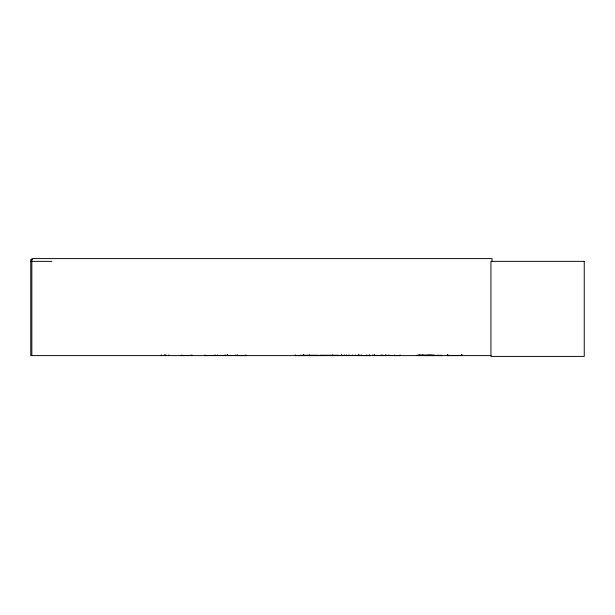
<?xml version="1.0" encoding="UTF-8"?>
<svg xmlns="http://www.w3.org/2000/svg" width="615" height="615" viewBox="0 0 615 615"><rect width="100%" height="100%" fill="white"/><g stroke="black" fill="none" stroke-linecap="round" stroke-linejoin="round"><path stroke-width="0.92" d="M318.27 355.57L295.346 355.585L309.606 355.424M462.365 355.524L447.274 355.585L462.365 355.424M418.761 355.201C417.67 355.708 419.861 355.678 418.761 355.201L442.031 355.57L416.862 355.57M441.685 355.201L441.347 355.578L442.008 355.593M204.864 355.524L215.019 355.424L204.449 355.616M181.663 355.524L191.757 355.424L181.24 355.585M332.592 355.524L341.156 355.424L320.115 355.57M369.561 355.524L344.292 355.424L369.73 355.616M426.848 355.616L427.125 355.201L427.363 355.593M427.932 355.385L428.324 355.57L427.979 355.201L427.748 355.601M430.692 355.385L430.308 355.578L430.646 355.201L430.884 355.593M432.43 355.385L432.814 355.57L432.468 355.201L432.237 355.601M433.275 355.385L433.667 355.57L433.321 355.201L433.091 355.601M437.357 355.385L436.973 355.578L437.311 355.201L437.557 355.593M438.126 355.385L438.51 355.57L438.164 355.201L437.934 355.601M440.878 355.385L440.494 355.578L440.832 355.201L441.078 355.593M32.672 259.576L30.75 259.576L30.75 355.616L491.062 355.616M30.75 261.36L51.845 261.36M300.466 355.247L318.286 355.232M320.1 355.232L337.919 355.247M416.847 355.247L434.667 355.232M418.723 355.385L441.731 355.385M246.369 355.616L227.642 355.493L245.946 355.524M400.111 355.524L372.836 355.424L400.196 355.616M492.023 261.467L492.023 258.592L31.834 258.592L31.834 355.616M462.365 354.824L462.365 355.616M461.634 354.824L461.673 355.616M461.542 354.824L461.534 355.616M448.112 354.824L448.112 355.616M447.413 354.824L447.42 355.616M447.32 354.824L447.274 355.616M400.081 354.824L400.081 355.616M394.246 354.824L394.246 355.616M388.803 354.824L388.688 355.616M385.966 354.824L385.966 355.616M385.766 354.824L385.766 355.616M382.791 354.824L382.791 355.616M381.208 354.824L381.208 355.616M374.689 354.824L374.689 355.616M374.304 354.824L374.304 355.616M372.759 354.824L372.759 355.616M369.723 354.824L369.723 355.616M369.131 354.824L369.085 355.616M366.732 354.824L366.732 355.616M361.274 354.824L361.274 355.616M359.76 354.824L359.76 355.616M358.384 354.824L358.384 355.616M358.291 354.824L358.291 355.616M355.247 354.824L355.247 355.616M352.695 354.824L352.695 355.616M349.013 354.824L349.013 355.616M346.806 354.824L346.806 355.616M344.216 354.824L344.216 355.616M341.233 354.824L341.233 355.616M332.753 354.824L332.753 355.616M309.614 354.824L309.606 355.616M303.649 354.824L303.649 355.616M303.61 354.824L303.61 355.616M295.354 354.824L295.346 355.616M245.808 354.824L245.808 355.616M237.482 354.824L237.482 355.616M235.791 354.824L235.791 355.616M227.55 354.824L227.55 355.616M227.258 354.824L227.258 355.616M225.167 354.824L225.167 355.616M217.318 354.824L217.318 355.616M215.089 354.824L215.089 355.616M205.01 354.824L205.01 355.616M191.826 354.824L191.826 355.616M181.809 354.824L181.809 355.616M168.787 354.824L168.787 355.616M165.827 354.824L165.827 355.616M165.02 354.824L165.074 355.616M164.267 354.824L164.267 355.616M161.253 354.824L161.253 355.616M227.181 355.424L215.181 355.493L227.181 355.424M419.607 355.201C418.515 355.708 420.714 355.678 419.607 355.201M422.282 355.201C421.19 355.708 423.389 355.678 422.282 355.201M423.128 355.201C422.036 355.708 424.235 355.678 423.128 355.201M428.947 355.201C427.856 355.708 430.054 355.678 428.947 355.201M429.8 355.201C428.701 355.708 430.9 355.678 429.8 355.201M431.499 355.201C430.4 355.708 432.599 355.678 431.499 355.201M584.25 261.36L490.939 261.36L490.939 356.408L584.25 356.408L584.25 261.36M341.817 355.616L341.817 354.824L341.779 355.616"/></g></svg>
